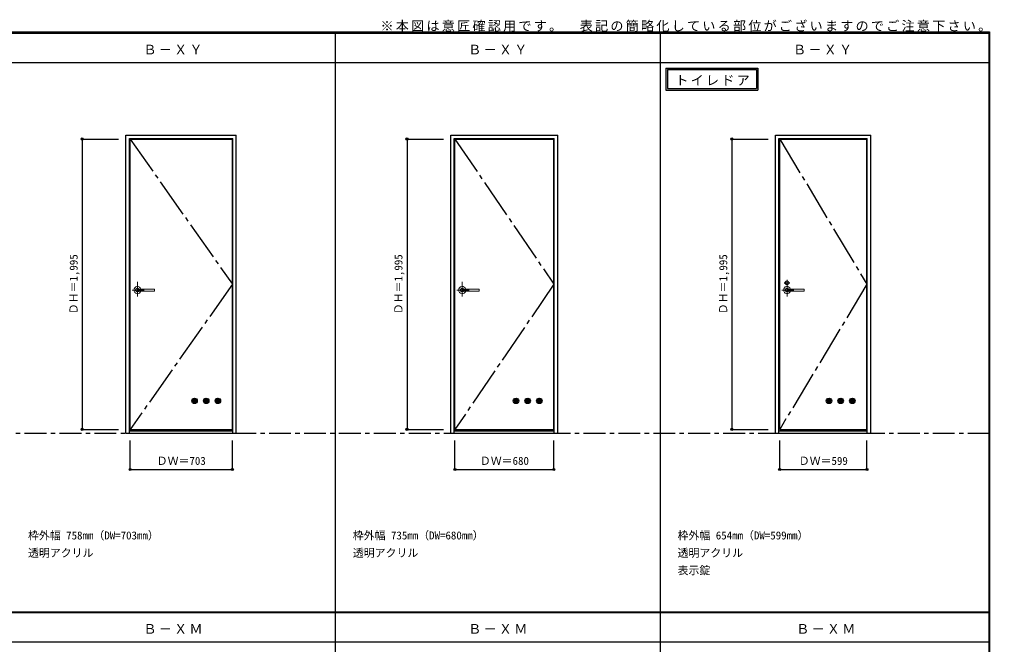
# Model space of a CAD drawing. Units: millimetres, scale not verified. Extents: x -6000 to 5700, y -4307 to 4260.
# Drawn here: x -966 to 5700, y -36 to 4260 of the extents above; entities that cross this region are included whole.
import ezdxf
from ezdxf.enums import TextEntityAlignment as Align

# ---------------------------------------------------------------- set-up
doc = ezdxf.new("R2010")
doc.units = ezdxf.units.MM
doc.header["$LTSCALE"] = 30
doc.header["$PDMODE"] = 32
doc.header["$PDSIZE"] = 15
for name, pattern in [('CHAIN1', [8, 5, -1, 1, -1]), ('CHAIN2', [12, 9, -1, 1, -1]), ('DASHED1', [1.8, 1.2, -0.6])]:
    doc.linetypes.add(name, pattern=pattern)
for name, color, linetype in [('0-1_通り芯', 7, 'CHAIN1'), ('0-2_扉', 3, 'Continuous'), ('0-3_仕上げ', 3, 'Continuous'), ('0-4_枠', 3, 'Continuous'), ('0-7', 7, 'CHAIN2'), ('0-A_文字', 7, 'Continuous'), ('0-B_寸法', 7, 'Continuous'), ('0-C_ハッチ', 4, 'DASHED1'), ('F-1_枠', 6, 'Continuous')]:
    doc.layers.add(name, color=color, linetype=linetype)
doc.layers.add('0-5_レバー', color=7, linetype='Continuous', lineweight=18)
doc.styles.add('ＭＳ ゴシック', font='')
doc.styles.get('ＭＳ ゴシック').set_extended_font_data('MS Gothic')

msp = doc.modelspace()

# ---------------------------------------------------------------- linework, layer by layer
at = {"layer": '0-1_通り芯', "color": 4}
msp.add_line((4288.5, 2450.5), (4328.5, 2450.5), dxfattribs=at)
at = {"layer": '0-1_通り芯'}
msp.add_line((-5490, 1418), (5690, 1418), dxfattribs=at)
at = {"layer": '0-2_扉'}
for p, q in [((-205.2, 3438), (497.8, 3438)), ((-205.2, 1443), (-205.2, 3438)), ((497.8, 1443), (497.8, 3438)), ((2026.4, 3438), (2706.4, 3438)), ((2026.4, 1443), (2026.4, 3438)), ((2706.4, 1443), (2706.4, 3438)), ((4258, 3438), (4857, 3438)), ((4258, 1443), (4258, 3438)), ((4857, 1443), (4857, 3438)), ((-205.2, 1443), (497.8, 1443)), ((2026.4, 1443), (2706.4, 1443)), ((4258, 1443), (4857, 1443))]:
    msp.add_line(p, q, dxfattribs=at)
at = {"layer": '0-3_仕上げ'}
for centre in [(237.8, 1639), (317.8, 1639), (397.8, 1639), (2446.4, 1639), (2526.4, 1639), (2606.4, 1639), (4597, 1639), (4677, 1639), (4757, 1639)]:
    msp.add_circle(centre, 18.75, dxfattribs=at)
at = {"layer": '0-4_枠'}
for p, q in [((-234.2, 3465), (523.8, 3465)), ((-234.2, 1418), (-234.2, 3465)), ((-210.2, 3441), (499.8, 3441)), ((-210.2, 1418), (-210.2, 3441)), ((499.8, 1418), (499.8, 3441)), ((523.8, 1418), (523.8, 3465)), ((1997.4, 3465), (2732.4, 3465)), ((1997.4, 1418), (1997.4, 3465)), ((2021.4, 3441), (2708.4, 3441)), ((2021.4, 1418), (2021.4, 3441)), ((2708.4, 1418), (2708.4, 3441)), ((2732.4, 1418), (2732.4, 3465)), ((4229, 3465), (4883, 3465)), ((4229, 1418), (4229, 3465)), ((4253, 3441), (4859, 3441)), ((4253, 1418), (4253, 3441)), ((4859, 1418), (4859, 3441)), ((4883, 1418), (4883, 3465)), ((-234.2, 1418), (523.8, 1418)), ((-210.2, 1433), (499.8, 1433)), ((1997.4, 1418), (2732.4, 1418)), ((2021.4, 1433), (2708.4, 1433)), ((4229, 1418), (4883, 1418)), ((4253, 1433), (4859, 1433))]:
    msp.add_line(p, q, dxfattribs=at)
at = {"layer": '0-5_レバー', "color": 4, "linetype": 'CHAIN1'}
for p, q in [((4308.5, 2470.5), (4308.5, 2357.11)), ((-107.9, 2400.5), (-190.92, 2400.5)), ((-154.7, 2456.96), (-154.7, 2357.11)), ((2123.7, 2400.5), (2040.68, 2400.5)), ((2076.9, 2456.96), (2076.9, 2357.11)), ((4355.3, 2400.5), (4272.28, 2400.5))]:
    msp.add_line(p, q, dxfattribs=at)
at = {"layer": '0-5_レバー'}
for p, q in [((-37.7, 2400.5), (-37.7, 2405.99)), ((-37.7, 2400.5), (-37.7, 2395)), ((2193.9, 2400.5), (2193.9, 2405.99)), ((2193.9, 2400.5), (2193.9, 2395)), ((4425.5, 2400.5), (4425.5, 2405.99)), ((4425.5, 2400.5), (4425.5, 2395))]:
    msp.add_line(p, q, dxfattribs=at)
for points in [[(-144.74, 2407.49), (-145.51, 2408.28), (-147.48, 2409.65), (-149.73, 2410.66), (-152.16, 2411.29), (-154.7, 2411.5), (-157.24, 2411.29), (-159.67, 2410.66), (-161.92, 2409.65), (-163.89, 2408.28), (-165.51, 2406.61), (-166.71, 2404.71), (-167.45, 2402.65), (-167.7, 2400.5), (-167.45, 2398.35), (-166.71, 2396.29), (-165.51, 2394.39), (-163.89, 2392.72), (-161.92, 2391.35), (-159.67, 2390.34), (-157.24, 2389.71), (-154.7, 2389.5), (-152.16, 2389.71), (-149.73, 2390.34), (-147.48, 2391.35), (-145.51, 2392.72), (-144.74, 2393.51)], [(-39.2, 2407.5), (-48.93, 2407.5), (-59.11, 2407.5), (-68.71, 2407.5), (-77.7, 2407.5), (-86.11, 2407.5), (-93.92, 2407.5), (-100.74, 2407.5), (-107.04, 2407.5), (-112.8, 2407.5), (-118.05, 2407.5), (-122.84, 2407.5), (-127.5, 2407.5), (-131.7, 2407.5), (-135.45, 2407.5), (-137.45, 2407.5), (-139.3, 2407.5), (-141.31, 2407.49), (-143.72, 2407.49), (-145.21, 2407.49), (-146.75, 2407.49), (-148.27, 2407.49), (-149.37, 2407.49), (-149.83, 2407.49), (-149.83, 2407.48)], [(-39.2, 2407.5), (-48.28, 2407.5), (-48.68, 2407.5)], [(2086.86, 2407.49), (2086.09, 2408.28), (2084.12, 2409.65), (2081.88, 2410.66), (2079.44, 2411.29), (2076.9, 2411.5), (2074.36, 2411.29), (2071.93, 2410.66), (2069.68, 2409.65), (2067.71, 2408.28), (2066.09, 2406.61), (2064.89, 2404.71), (2064.15, 2402.65), (2063.9, 2400.5), (2064.15, 2398.35), (2064.89, 2396.29), (2066.09, 2394.39), (2067.71, 2392.72), (2069.68, 2391.35), (2071.93, 2390.34), (2074.36, 2389.71), (2076.9, 2389.5), (2079.44, 2389.71), (2081.88, 2390.34), (2084.12, 2391.35), (2086.09, 2392.72), (2086.86, 2393.51)], [(2192.4, 2407.5), (2182.67, 2407.5), (2172.49, 2407.5), (2162.89, 2407.5), (2153.9, 2407.5), (2145.49, 2407.5), (2137.68, 2407.5), (2130.86, 2407.5), (2124.56, 2407.5), (2118.8, 2407.5), (2113.55, 2407.5), (2108.76, 2407.5), (2104.11, 2407.5), (2099.9, 2407.5), (2096.15, 2407.5), (2094.15, 2407.5), (2092.3, 2407.5), (2090.29, 2407.49), (2087.88, 2407.49), (2086.39, 2407.49), (2084.85, 2407.49), (2083.33, 2407.49), (2082.23, 2407.49), (2081.77, 2407.49), (2081.77, 2407.48)], [(2192.4, 2407.5), (2183.32, 2407.5), (2182.92, 2407.5)], [(4318.46, 2407.49), (4317.69, 2408.28), (4315.72, 2409.65), (4313.48, 2410.66), (4311.04, 2411.29), (4308.5, 2411.5), (4305.96, 2411.29), (4303.53, 2410.66), (4301.28, 2409.65), (4299.31, 2408.28), (4297.69, 2406.61), (4296.49, 2404.71), (4295.75, 2402.65), (4295.5, 2400.5), (4295.75, 2398.35), (4296.49, 2396.29), (4297.69, 2394.39), (4299.31, 2392.72), (4301.28, 2391.35), (4303.53, 2390.34), (4305.96, 2389.71), (4308.5, 2389.5), (4311.04, 2389.71), (4313.48, 2390.34), (4315.72, 2391.35), (4317.69, 2392.72), (4318.46, 2393.51)], [(4424, 2407.5), (4414.27, 2407.5), (4404.09, 2407.5), (4394.49, 2407.5), (4385.5, 2407.5), (4377.09, 2407.5), (4369.28, 2407.5), (4362.46, 2407.5), (4356.16, 2407.5), (4350.4, 2407.5), (4345.15, 2407.5), (4340.36, 2407.5), (4335.71, 2407.5), (4331.5, 2407.5), (4327.75, 2407.5), (4325.75, 2407.5), (4323.9, 2407.5), (4321.89, 2407.49), (4319.48, 2407.49), (4317.99, 2407.49), (4316.45, 2407.49), (4314.93, 2407.49), (4313.83, 2407.49), (4313.37, 2407.49), (4313.37, 2407.48)], [(4424, 2407.5), (4414.92, 2407.5), (4414.52, 2407.5)], [(-149.68, 2393.51), (-149.55, 2393.51), (-149.11, 2393.51), (-148.39, 2393.51), (-147.37, 2393.51), (-146.11, 2393.51), (-144.76, 2393.51), (-141.9, 2393.51), (-138.92, 2393.5), (-135.9, 2393.5), (-132.86, 2393.5), (-129.79, 2393.5), (-126.71, 2393.5), (-122.71, 2393.5), (-118.3, 2393.5), (-113.33, 2393.5), (-107.8, 2393.5), (-101.71, 2393.5), (-95.06, 2393.5), (-87.85, 2393.5), (-79.26, 2393.5), (-70, 2393.5), (-60.06, 2393.5), (-49.45, 2393.5), (-39.2, 2393.5)], [(2081.92, 2393.51), (2082.05, 2393.51), (2082.49, 2393.51), (2083.21, 2393.51), (2084.23, 2393.51), (2085.49, 2393.51), (2086.84, 2393.51), (2089.7, 2393.51), (2092.68, 2393.5), (2095.7, 2393.5), (2098.74, 2393.5), (2101.81, 2393.5), (2104.89, 2393.5), (2108.89, 2393.5), (2113.3, 2393.5), (2118.27, 2393.5), (2123.8, 2393.5), (2129.89, 2393.5), (2136.54, 2393.5), (2143.75, 2393.5), (2152.34, 2393.5), (2161.6, 2393.5), (2171.54, 2393.5), (2182.15, 2393.5), (2192.4, 2393.5)], [(4313.52, 2393.51), (4313.65, 2393.51), (4314.09, 2393.51), (4314.81, 2393.51), (4315.83, 2393.51), (4317.09, 2393.51), (4318.44, 2393.51), (4321.3, 2393.51), (4324.28, 2393.5), (4327.3, 2393.5), (4330.34, 2393.5), (4333.41, 2393.5), (4336.49, 2393.5), (4340.49, 2393.5), (4344.9, 2393.5), (4349.87, 2393.5), (4355.4, 2393.5), (4361.49, 2393.5), (4368.14, 2393.5), (4375.35, 2393.5), (4383.94, 2393.5), (4393.2, 2393.5), (4403.14, 2393.5), (4413.75, 2393.5), (4424, 2393.5)]]:
    msp.add_lwpolyline(points, dxfattribs=at)
at = {"layer": '0-5_レバー', "color": 4}
msp.add_circle((4308.5, 2450.5), 13, dxfattribs=at)
at = {"layer": '0-5_レバー'}
for centre, radius, start, end in [((-154.7, 2400.5), 24.55, 16.59952, 343.36736), ((-39.2, 2406), 1.5, 0.00847, 89.9163), ((-39.2, 2406), 1.5, 360, 90.17419), ((2076.9, 2400.5), 24.55, 16.59952, 343.36736), ((2192.4, 2406), 1.5, 0.00847, 89.9163), ((2192.4, 2406), 1.5, 360, 90.17419), ((4308.5, 2400.5), 24.55, 16.59952, 343.36736), ((4424, 2406), 1.5, 0.00847, 89.9163), ((4424, 2406), 1.5, 360, 90.17419), ((-39.2, 2395), 1.5, 270.16419, 0), ((-39.2, 2395), 1.5, 269.91059, 359.99153), ((2192.4, 2395), 1.5, 270.16419, 0), ((2192.4, 2395), 1.5, 269.91059, 359.99153), ((4424, 2395), 1.5, 270.16419, 0), ((4424, 2395), 1.5, 269.91059, 359.99153)]:
    msp.add_arc(centre, radius, start, end, dxfattribs=at)
at = {"layer": '0-7'}
for p, q in [((2026.4, 3438), (2706.4, 2440.5)), ((2706.4, 2440.5), (2026.4, 1443))]:
    msp.add_line(p, q, dxfattribs=at)
for points in [[(-205.2, 3438), (497.8, 2440.5), (-205.2, 1443)], [(4258, 3438), (4857, 2440.5), (4258, 1443)]]:
    msp.add_lwpolyline(points, dxfattribs=at)
at = {"layer": '0-A_文字'}
for p, q in [((3476.4, 3925), (3476.4, 3775)), ((3486.4, 3915), (3486.4, 3785)), ((3486.4, 3915), (4097.43, 3915)), ((4097.43, 3915), (4097.43, 3785)), ((3476.4, 3775), (4107.43, 3775)), ((3486.4, 3785), (4097.43, 3785))]:
    msp.add_line(p, q, dxfattribs=at)
msp.add_lwpolyline([(3476.4, 3925), (4107.43, 3925), (4107.43, 3775)], dxfattribs=at)
at = {"layer": '0-B_寸法', "color": 4}
for p, q in [((-534.2, 3438), (-284.2, 3438)), ((-534.2, 3438), (-534.2, 1443)), ((1697.4, 3438), (1947.4, 3438)), ((1697.4, 3438), (1697.4, 1443)), ((3929, 3438), (4179, 3438)), ((3929, 3438), (3929, 1443)), ((-534.2, 1443), (-284.2, 1443)), ((1697.4, 1443), (1947.4, 1443)), ((3929, 1443), (4179, 1443)), ((-205.2, 1168), (-205.2, 1368)), ((497.8, 1168), (497.8, 1368)), ((2026.4, 1168), (2026.4, 1368)), ((2706.4, 1168), (2706.4, 1368)), ((4258, 1168), (4258, 1368)), ((4857, 1168), (4857, 1368)), ((-205.2, 1168), (497.8, 1168)), ((2026.4, 1168), (2706.4, 1168)), ((4258, 1168), (4857, 1168))]:
    msp.add_line(p, q, dxfattribs=at)
at = {"layer": '0-B_寸法'}
for p in [(-534.2, 3438), (1697.4, 3438), (3929, 3438), (-534.2, 1443), (1697.4, 1443), (3929, 1443), (-205.2, 1168), (497.8, 1168), (2026.4, 1168), (2706.4, 1168), (4258, 1168), (4857, 1168)]:
    msp.add_point(p, dxfattribs=at)
at = {"layer": '0-C_ハッチ'}
for p, q in [((219.32, 1635.85), (240.95, 1657.48)), ((221.11, 1647.54), (229.26, 1655.69)), ((222.11, 1628.74), (248.06, 1654.69)), ((226.96, 1623.7), (253.1, 1649.84)), ((233.84, 1620.67), (256.13, 1642.96)), ((244.59, 1621.52), (255.28, 1632.21)), ((299.32, 1635.85), (320.95, 1657.48)), ((301.11, 1647.54), (309.26, 1655.69)), ((302.11, 1628.74), (328.06, 1654.69)), ((306.96, 1623.7), (333.1, 1649.84)), ((313.84, 1620.67), (336.13, 1642.96)), ((324.59, 1621.52), (335.28, 1632.21)), ((379.32, 1635.85), (400.95, 1657.48)), ((381.11, 1647.54), (389.26, 1655.69)), ((382.11, 1628.74), (408.06, 1654.69)), ((386.96, 1623.7), (413.1, 1649.84)), ((393.84, 1620.67), (416.13, 1642.96)), ((404.59, 1621.52), (415.28, 1632.21)), ((2427.92, 1635.85), (2449.55, 1657.48)), ((2429.71, 1647.54), (2437.86, 1655.69)), ((2430.71, 1628.74), (2456.66, 1654.69)), ((2435.56, 1623.7), (2461.7, 1649.84)), ((2442.44, 1620.67), (2464.73, 1642.96)), ((2453.19, 1621.52), (2463.88, 1632.21)), ((2507.92, 1635.85), (2529.55, 1657.48)), ((2509.71, 1647.54), (2517.86, 1655.69)), ((2510.71, 1628.74), (2536.66, 1654.69)), ((2515.56, 1623.7), (2541.7, 1649.84)), ((2522.44, 1620.67), (2544.73, 1642.96)), ((2533.19, 1621.52), (2543.88, 1632.21)), ((2587.92, 1635.85), (2609.55, 1657.48)), ((2589.71, 1647.54), (2597.86, 1655.69)), ((2590.71, 1628.74), (2616.66, 1654.69)), ((2595.56, 1623.7), (2621.7, 1649.84)), ((2602.44, 1620.67), (2624.73, 1642.96)), ((2613.19, 1621.52), (2623.88, 1632.21)), ((4578.52, 1635.85), (4600.15, 1657.48)), ((4580.31, 1647.54), (4588.46, 1655.69)), ((4581.31, 1628.74), (4607.26, 1654.69)), ((4586.16, 1623.7), (4612.3, 1649.84)), ((4593.04, 1620.67), (4615.33, 1642.96)), ((4603.79, 1621.52), (4614.48, 1632.21)), ((4658.52, 1635.85), (4680.15, 1657.48)), ((4660.31, 1647.54), (4668.46, 1655.69)), ((4661.31, 1628.74), (4687.26, 1654.69)), ((4666.16, 1623.7), (4692.3, 1649.84)), ((4673.04, 1620.67), (4695.33, 1642.96)), ((4683.79, 1621.52), (4694.48, 1632.21)), ((4738.52, 1635.85), (4760.15, 1657.48)), ((4740.31, 1647.54), (4748.46, 1655.69)), ((4741.31, 1628.74), (4767.26, 1654.69)), ((4746.16, 1623.7), (4772.3, 1649.84)), ((4753.04, 1620.67), (4775.33, 1642.96)), ((4763.79, 1621.52), (4774.48, 1632.21))]:
    msp.add_line(p, q, dxfattribs=at)
at = {"layer": 'F-1_枠'}
for p, q in [((-6000, 4175), (5700, 4175)), ((-6000, 4170), (5700, 4170)), ((-6000, 4165), (5700, 4165)), ((1204.8, 4175), (1204.8, -3790)), ((3436.4, 4175), (3436.4, -3790)), ((5695, 4175), (5695, -4205)), ((5700, 4175), (5700, -4205)), ((-6000, 3965), (5700, 3965)), ((-6000, 190.5), (5700, 190.5)), ((-6000, 187.5), (5700, 187.5)), ((-6000, 184.5), (5700, 184.5)), ((-6000, -15.5), (5700, -15.5))]:
    msp.add_line(p, q, dxfattribs=at)

# ---------------------------------------------------------------- texts
at = {"layer": '0-A_文字', "style": 'ＭＳ ゴシック'}
for s, p in [('枠外幅 758mm（DW=703mm）', (-906.8, 670.5)), ('枠外幅 735mm（DW=680mm）', (1324.8, 670.5)), ('枠外幅 654mm（DW=599mm）', (3556.4, 670.5)), ('透明アクリル', (-906.8, 550.5)), ('透明アクリル', (1324.8, 550.5)), ('透明アクリル', (3556.4, 550.5)), ('表示錠', (3556.4, 430.5))]:
    msp.add_text(s, height=54.99, dxfattribs=at).set_placement(p, align=Align.BOTTOM_LEFT)
at = {"layer": '0-A_文字', "char_height": 65.98, "attachment_point": 7, "style": 'ＭＳ ゴシック'}
for s, insert in [('\\T1.17;※本図は意匠確認用です。\u3000表記の簡略化している部位がございますのでご注意下さい。', (1515, 4175)), ('\\T1.17;Ｂ－ＸＹ', (-113.5, 4020)), ('\\T1.17;Ｂ－ＸＹ', (2118.1, 4020)), ('\\T1.17;Ｂ－ＸＹ', (4349.7, 4020)), ('\\T1.17;トイレドア', (3541.06, 3805)), ('\\T1.17;Ｂ－ＸＭ', (-113.5, 39.5)), ('\\T1.17;Ｂ－ＸＭ', (2118.1, 39.5)), ('\\T1.17;Ｂ－ＸＭ', (4371.7, 39.5))]:
    msp.add_mtext(s, dxfattribs=dict(at, insert=insert))
at = {"layer": '0-B_寸法', "style": 'ＭＳ ゴシック'}
for p in [(-549.2, 2234.25), (1682.4, 2234.25), (3914, 2234.25)]:
    msp.add_text('ＤＨ＝1,995', height=54.99, rotation=90, dxfattribs=at).set_placement(p, align=Align.BOTTOM_LEFT)
for s, p in [('ＤＷ＝703', (-22.45, 1183)), ('ＤＷ＝680', (2197.65, 1183)), ('ＤＷ＝599', (4388.75, 1183))]:
    msp.add_text(s, height=54.99, dxfattribs=at).set_placement(p, align=Align.BOTTOM_LEFT)

doc.saveas('drawing.dxf')
